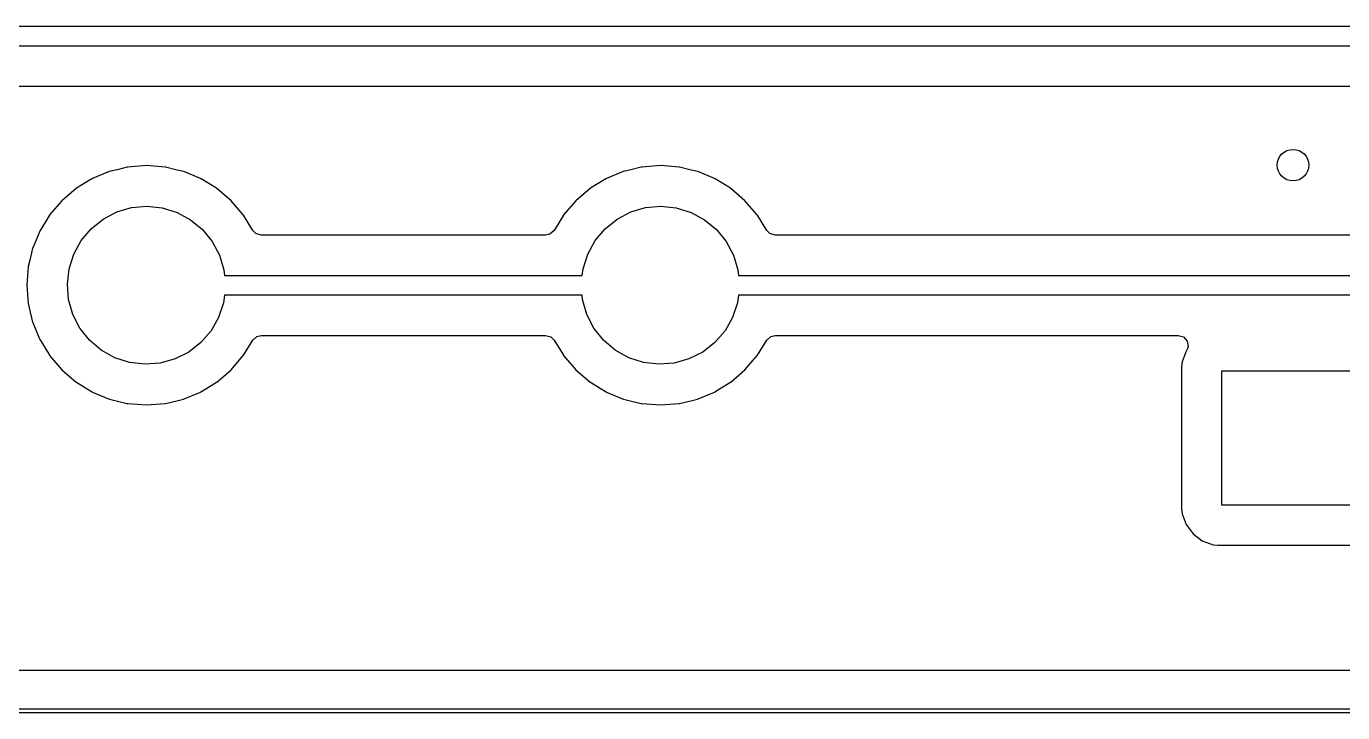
# Model space of a CAD drawing. Extents: x 0.3 to 11.5, y -8.2 to 3.2.
# Drawn here: x 3.527 to 4.182, y -4.433 to -4.091 of the extents above; entities that cross this region are included whole.
import ezdxf

# ---------------------------------------------------------------- set-up
doc = ezdxf.new("R2010")
doc.units = 0
doc.header["$MEASUREMENT"] = 0
doc.layers.add('BLACK', color=7, linetype='CONTINUOUS')

msp = doc.modelspace()

# ---------------------------------------------------------------- linework, layer by layer
at = {"layer": 'BLACK', "linetype": 'CONTINUOUS'}
for p, q in [((1.38784, -4.0915), (4.35704, -4.0915)), ((4.35907, -4.10135), (1.3858, -4.10135)), ((1.38721, -4.12137), (4.34687, -4.12137)), ((3.57691, -4.16165), (3.57178, -4.16288)), ((3.5771, -4.1616), (3.57691, -4.16165)), ((3.57691, -4.16165), (3.57691, -4.16165)), ((3.58642, -4.16087), (3.5771, -4.1616)), ((3.59574, -4.1616), (3.58642, -4.16087)), ((3.59593, -4.16165), (3.59574, -4.1616)), ((3.60107, -4.16288), (3.59593, -4.16165)), ((3.59593, -4.16165), (3.59593, -4.16165)), ((3.83282, -4.16165), (3.82768, -4.16288)), ((3.83301, -4.1616), (3.83282, -4.16165)), ((3.83282, -4.16165), (3.83282, -4.16165)), ((3.84233, -4.16087), (3.83301, -4.1616)), ((3.85165, -4.1616), (3.84233, -4.16087)), ((3.85184, -4.16165), (3.85165, -4.1616)), ((3.85697, -4.16288), (3.85184, -4.16165)), ((3.85184, -4.16165), (3.85184, -4.16165)), ((3.55921, -4.16746), (3.55157, -4.17214)), ((3.55938, -4.16736), (3.55921, -4.16746)), ((3.55956, -4.16729), (3.55938, -4.16736)), ((3.56783, -4.16386), (3.55956, -4.16729)), ((3.55956, -4.16729), (3.55956, -4.16729)), ((3.56801, -4.16378), (3.56783, -4.16386)), ((3.56783, -4.16386), (3.56783, -4.16386)), ((3.57178, -4.16288), (3.56801, -4.16378)), ((3.60483, -4.16378), (3.60107, -4.16288)), ((3.60501, -4.16386), (3.60483, -4.16378)), ((3.61329, -4.16729), (3.60501, -4.16386)), ((3.60501, -4.16386), (3.60501, -4.16386)), ((3.61347, -4.16736), (3.61329, -4.16729)), ((3.61329, -4.16729), (3.61329, -4.16729)), ((3.61363, -4.16746), (3.61347, -4.16736)), ((3.62127, -4.17214), (3.61363, -4.16746)), ((3.81511, -4.16746), (3.80748, -4.17214)), ((3.81528, -4.16736), (3.81511, -4.16746)), ((3.81546, -4.16729), (3.81528, -4.16736)), ((3.82374, -4.16386), (3.81546, -4.16729)), ((3.81546, -4.16729), (3.81546, -4.16729)), ((3.82392, -4.16378), (3.82374, -4.16386)), ((3.82374, -4.16386), (3.82374, -4.16386)), ((3.82768, -4.16288), (3.82392, -4.16378)), ((3.86074, -4.16378), (3.85697, -4.16288)), ((3.86092, -4.16386), (3.86074, -4.16378)), ((3.86919, -4.16729), (3.86092, -4.16386)), ((3.86092, -4.16386), (3.86092, -4.16386)), ((3.86937, -4.16736), (3.86919, -4.16729)), ((3.86919, -4.16729), (3.86919, -4.16729)), ((3.86954, -4.16746), (3.86937, -4.16736)), ((3.87718, -4.17214), (3.86954, -4.16746)), ((3.5514, -4.17225), (3.5443, -4.17832)), ((3.55157, -4.17214), (3.5514, -4.17225)), ((3.55157, -4.17214), (3.55157, -4.17214)), ((3.62144, -4.17225), (3.62127, -4.17214)), ((3.62127, -4.17214), (3.62127, -4.17214)), ((3.62855, -4.17832), (3.62144, -4.17225)), ((3.80731, -4.17225), (3.8002, -4.17832)), ((3.80748, -4.17214), (3.80731, -4.17225)), ((3.80748, -4.17214), (3.80748, -4.17214)), ((3.87734, -4.17225), (3.87718, -4.17214)), ((3.87718, -4.17214), (3.87718, -4.17214)), ((3.88445, -4.17832), (3.87734, -4.17225)), ((3.5443, -4.17832), (3.53823, -4.18542)), ((3.57904, -4.18177), (3.5867, -4.18107)), ((3.5867, -4.18107), (3.59434, -4.18187)), ((3.63462, -4.18542), (3.62855, -4.17832)), ((3.8002, -4.17832), (3.79413, -4.18542)), ((3.83495, -4.18177), (3.8426, -4.18107)), ((3.8426, -4.18107), (3.85024, -4.18187)), ((3.89052, -4.18542), (3.88445, -4.17832)), ((3.53812, -4.18559), (3.53383, -4.1926)), ((3.53823, -4.18542), (3.53812, -4.18559)), ((3.53812, -4.18559), (3.53812, -4.18559)), ((3.55888, -4.19231), (3.56486, -4.1875)), ((3.56486, -4.1875), (3.57167, -4.18394)), ((3.57167, -4.18394), (3.57904, -4.18177)), ((3.59434, -4.18187), (3.60168, -4.18415)), ((3.60168, -4.18415), (3.60844, -4.1878)), ((3.60844, -4.1878), (3.61436, -4.1927)), ((3.63472, -4.18559), (3.63462, -4.18542)), ((3.63934, -4.19313), (3.63472, -4.18559)), ((3.63472, -4.18559), (3.63472, -4.18559)), ((3.79403, -4.18559), (3.78941, -4.19313)), ((3.79413, -4.18542), (3.79403, -4.18559)), ((3.79403, -4.18559), (3.79403, -4.18559)), ((3.81478, -4.19231), (3.82077, -4.1875)), ((3.82077, -4.1875), (3.82758, -4.18394)), ((3.82758, -4.18394), (3.83495, -4.18177)), ((3.85024, -4.18187), (3.85758, -4.18415)), ((3.85758, -4.18415), (3.86434, -4.1878)), ((3.86434, -4.1878), (3.87026, -4.1927)), ((3.89062, -4.18559), (3.89052, -4.18542)), ((3.89525, -4.19313), (3.89062, -4.18559)), ((3.89062, -4.18559), (3.89062, -4.18559)), ((3.53327, -4.19358), (3.53, -4.20145)), ((3.53334, -4.1934), (3.53327, -4.19358)), ((3.53327, -4.19358), (3.53327, -4.19358)), ((3.53383, -4.1926), (3.53334, -4.1934)), ((3.55394, -4.1982), (3.55888, -4.19231)), ((3.61436, -4.1927), (3.61921, -4.19865)), ((3.64089, -4.19471), (3.63934, -4.19313)), ((3.78941, -4.19313), (3.78734, -4.19501)), ((3.80984, -4.1982), (3.81478, -4.19231)), ((3.87026, -4.1927), (3.87512, -4.19865)), ((3.89679, -4.19471), (3.89525, -4.19313)), ((3.55023, -4.20493), (3.55394, -4.1982)), ((3.61921, -4.19865), (3.62282, -4.20544)), ((3.64357, -4.1955), (3.64089, -4.19471)), ((3.78518, -4.1955), (3.64357, -4.1955)), ((3.78734, -4.19501), (3.78518, -4.1955)), ((3.80614, -4.20493), (3.80984, -4.1982)), ((3.87512, -4.19865), (3.87873, -4.20544)), ((3.89948, -4.1955), (3.89679, -4.19471)), ((4.24609, -4.1955), (3.89948, -4.1955)), ((3.52924, -4.20421), (3.52834, -4.20798)), ((3.52976, -4.20203), (3.52924, -4.20421)), ((3.53, -4.20145), (3.52976, -4.20203)), ((3.54791, -4.21226), (3.55023, -4.20493)), ((3.62282, -4.20544), (3.62504, -4.21279)), ((3.80382, -4.21226), (3.80614, -4.20493)), ((3.87873, -4.20544), (3.88095, -4.21279)), ((3.52758, -4.21112), (3.52685, -4.22044)), ((3.52834, -4.20798), (3.52758, -4.21112)), ((3.54705, -4.21989), (3.54791, -4.21226)), ((3.62504, -4.21279), (3.62531, -4.21552)), ((3.80345, -4.21552), (3.80382, -4.21226)), ((3.88095, -4.21279), (3.88121, -4.21552)), ((3.52685, -4.22044), (3.52758, -4.22976)), ((3.5477, -4.22755), (3.54705, -4.21989)), ((3.62531, -4.21552), (3.80345, -4.21552)), ((3.88121, -4.21552), (4.2475, -4.21552)), ((3.62529, -4.22536), (3.62481, -4.22916)), ((3.80342, -4.22536), (3.62529, -4.22536)), ((3.8036, -4.22755), (3.80342, -4.22536)), ((3.8812, -4.22536), (3.88072, -4.22916)), ((4.24546, -4.22536), (3.8812, -4.22536)), ((3.52758, -4.22976), (3.52763, -4.22995)), ((3.52763, -4.22995), (3.52763, -4.22995)), ((3.52763, -4.22995), (3.52804, -4.23169)), ((3.52804, -4.23169), (3.52976, -4.23885)), ((3.54982, -4.23493), (3.5477, -4.22755)), ((3.62481, -4.22916), (3.62239, -4.23645)), ((3.80572, -4.23493), (3.8036, -4.22755)), ((3.88072, -4.22916), (3.87829, -4.23645)), ((3.52976, -4.23885), (3.52984, -4.23903)), ((3.52984, -4.23903), (3.52984, -4.23903)), ((3.52984, -4.23903), (3.53317, -4.24708)), ((3.55333, -4.24177), (3.54982, -4.23493)), ((3.62239, -4.23645), (3.61859, -4.24314)), ((3.80923, -4.24177), (3.80572, -4.23493)), ((3.87829, -4.23645), (3.8745, -4.24314)), ((3.53317, -4.24708), (3.53334, -4.24749)), ((3.5581, -4.24779), (3.55333, -4.24177)), ((3.61859, -4.24314), (3.61357, -4.24895)), ((3.63934, -4.24775), (3.64141, -4.24588)), ((3.64141, -4.24588), (3.64357, -4.24538)), ((3.64357, -4.24538), (3.78518, -4.24538)), ((3.78518, -4.24538), (3.78786, -4.24617)), ((3.78786, -4.24617), (3.78941, -4.24775)), ((3.81401, -4.24779), (3.80923, -4.24177)), ((3.8745, -4.24314), (3.86948, -4.24895)), ((3.89525, -4.24775), (3.89732, -4.24588)), ((3.89732, -4.24588), (3.89948, -4.24538)), ((3.89948, -4.24538), (4.10012, -4.24538)), ((4.10012, -4.24538), (4.10281, -4.24617)), ((4.10281, -4.24617), (4.10464, -4.24828)), ((3.53334, -4.24749), (3.53344, -4.24765)), ((3.53344, -4.24765), (3.53812, -4.25529)), ((3.56395, -4.25277), (3.5581, -4.24779)), ((3.57066, -4.25652), (3.56395, -4.25277)), ((3.61357, -4.24895), (3.60752, -4.25368)), ((3.63472, -4.25529), (3.63934, -4.24775)), ((3.78941, -4.24775), (3.79403, -4.25529)), ((3.81986, -4.25277), (3.81401, -4.24779)), ((3.82656, -4.25652), (3.81986, -4.25277)), ((3.86948, -4.24895), (3.86342, -4.25368)), ((3.89062, -4.25529), (3.89525, -4.24775)), ((4.10399, -4.25361), (4.10363, -4.25457)), ((4.10411, -4.25328), (4.10399, -4.25361)), ((4.10399, -4.25361), (4.10399, -4.25361)), ((4.10433, -4.253), (4.10411, -4.25328)), ((4.10447, -4.25272), (4.10433, -4.253)), ((4.10503, -4.25105), (4.10447, -4.25272)), ((4.10464, -4.24828), (4.10503, -4.25105)), ((3.53812, -4.25529), (3.53812, -4.25529)), ((3.53812, -4.25529), (3.53823, -4.25546)), ((3.53823, -4.25546), (3.5443, -4.26257)), ((3.57797, -4.25889), (3.57066, -4.25652)), ((3.5856, -4.2598), (3.57797, -4.25889)), ((3.59326, -4.25921), (3.5856, -4.2598)), ((3.60066, -4.25715), (3.59326, -4.25921)), ((3.60752, -4.25368), (3.60066, -4.25715)), ((3.62855, -4.26257), (3.63462, -4.25546)), ((3.63462, -4.25546), (3.63472, -4.25529)), ((3.63472, -4.25529), (3.63472, -4.25529)), ((3.79403, -4.25529), (3.79403, -4.25529)), ((3.79403, -4.25529), (3.79413, -4.25546)), ((3.79413, -4.25546), (3.8002, -4.26257)), ((3.83387, -4.25889), (3.82656, -4.25652)), ((3.8415, -4.2598), (3.83387, -4.25889)), ((3.84916, -4.25921), (3.8415, -4.2598)), ((3.85656, -4.25715), (3.84916, -4.25921)), ((3.86342, -4.25368), (3.85656, -4.25715)), ((3.88445, -4.26257), (3.89052, -4.25546)), ((3.89052, -4.25546), (3.89062, -4.25529)), ((3.89062, -4.25529), (3.89062, -4.25529)), ((4.1021, -4.25865), (4.10183, -4.2611)), ((4.10363, -4.25457), (4.1021, -4.25865)), ((3.5443, -4.26257), (3.5514, -4.26864)), ((3.62144, -4.26864), (3.62855, -4.26257)), ((3.8002, -4.26257), (3.80731, -4.26864)), ((3.87734, -4.26864), (3.88445, -4.26257)), ((4.10183, -4.2611), (4.10183, -4.33182)), ((4.12185, -4.32992), (4.12185, -4.26299)), ((4.12185, -4.26299), (4.18878, -4.26299)), ((3.5514, -4.26864), (3.55157, -4.26874)), ((3.55157, -4.26874), (3.55157, -4.26874)), ((3.55157, -4.26874), (3.55692, -4.27201)), ((3.55692, -4.27201), (3.55938, -4.27352)), ((3.61347, -4.27352), (3.61593, -4.27201)), ((3.61593, -4.27201), (3.62127, -4.26874)), ((3.62127, -4.26874), (3.62144, -4.26864)), ((3.62127, -4.26874), (3.62127, -4.26874)), ((3.80731, -4.26864), (3.80748, -4.26874)), ((3.80748, -4.26874), (3.80748, -4.26874)), ((3.80748, -4.26874), (3.81282, -4.27201)), ((3.81282, -4.27201), (3.81528, -4.27352)), ((3.86937, -4.27352), (3.87183, -4.27201)), ((3.87183, -4.27201), (3.87718, -4.26874)), ((3.87718, -4.26874), (3.87734, -4.26864)), ((3.87718, -4.26874), (3.87718, -4.26874)), ((3.55938, -4.27352), (3.55956, -4.2736)), ((3.55956, -4.2736), (3.55956, -4.2736)), ((3.55956, -4.2736), (3.56757, -4.27691)), ((3.56757, -4.27691), (3.56801, -4.2771)), ((3.56801, -4.2771), (3.57068, -4.27774)), ((3.57068, -4.27774), (3.57691, -4.27924)), ((3.57691, -4.27924), (3.57691, -4.27924)), ((3.57691, -4.27924), (3.5771, -4.27928)), ((3.5771, -4.27928), (3.58642, -4.28001)), ((3.58642, -4.28001), (3.59574, -4.27928)), ((3.59574, -4.27928), (3.59593, -4.27924)), ((3.59593, -4.27924), (3.60216, -4.27774)), ((3.59593, -4.27924), (3.59593, -4.27924)), ((3.60216, -4.27774), (3.60483, -4.2771)), ((3.60483, -4.2771), (3.60527, -4.27691)), ((3.60527, -4.27691), (3.61329, -4.2736)), ((3.61329, -4.2736), (3.61347, -4.27352)), ((3.61329, -4.2736), (3.61329, -4.2736)), ((3.81528, -4.27352), (3.81546, -4.2736)), ((3.81546, -4.2736), (3.81546, -4.2736)), ((3.81546, -4.2736), (3.82347, -4.27691)), ((3.82347, -4.27691), (3.82392, -4.2771)), ((3.82392, -4.2771), (3.82659, -4.27774)), ((3.82659, -4.27774), (3.83282, -4.27924)), ((3.83282, -4.27924), (3.83282, -4.27924)), ((3.83282, -4.27924), (3.83301, -4.27928)), ((3.83301, -4.27928), (3.84233, -4.28001)), ((3.84233, -4.28001), (3.85165, -4.27928)), ((3.85165, -4.27928), (3.85184, -4.27924)), ((3.85184, -4.27924), (3.85807, -4.27774)), ((3.85184, -4.27924), (3.85184, -4.27924)), ((3.85807, -4.27774), (3.86074, -4.2771)), ((3.86074, -4.2771), (3.86118, -4.27691)), ((3.86118, -4.27691), (3.86919, -4.2736)), ((3.86919, -4.2736), (3.86937, -4.27352)), ((3.86919, -4.2736), (3.86919, -4.2736)), ((4.10183, -4.33182), (4.1021, -4.33426)), ((4.18878, -4.32992), (4.12185, -4.32992)), ((4.1021, -4.33426), (4.10411, -4.33963)), ((4.10411, -4.33963), (4.10755, -4.34422)), ((4.10755, -4.34422), (4.11214, -4.34766)), ((4.11214, -4.34766), (4.11751, -4.34967)), ((4.11751, -4.34967), (4.11996, -4.34994)), ((4.11996, -4.34994), (4.19068, -4.34994)), ((4.26402, -4.41226), (1.09172, -4.41226)), ((6.83052, -4.43327), (1.06674, -4.43327)), ((1.06772, -4.4313), (6.82953, -4.4313))]:
    msp.add_line(p, q, dxfattribs=at)
at = {"layer": 'BLACK'}
msp.add_circle((4.15729, -4.16063), 0.00787, dxfattribs=at)

doc.saveas('drawing.dxf')
